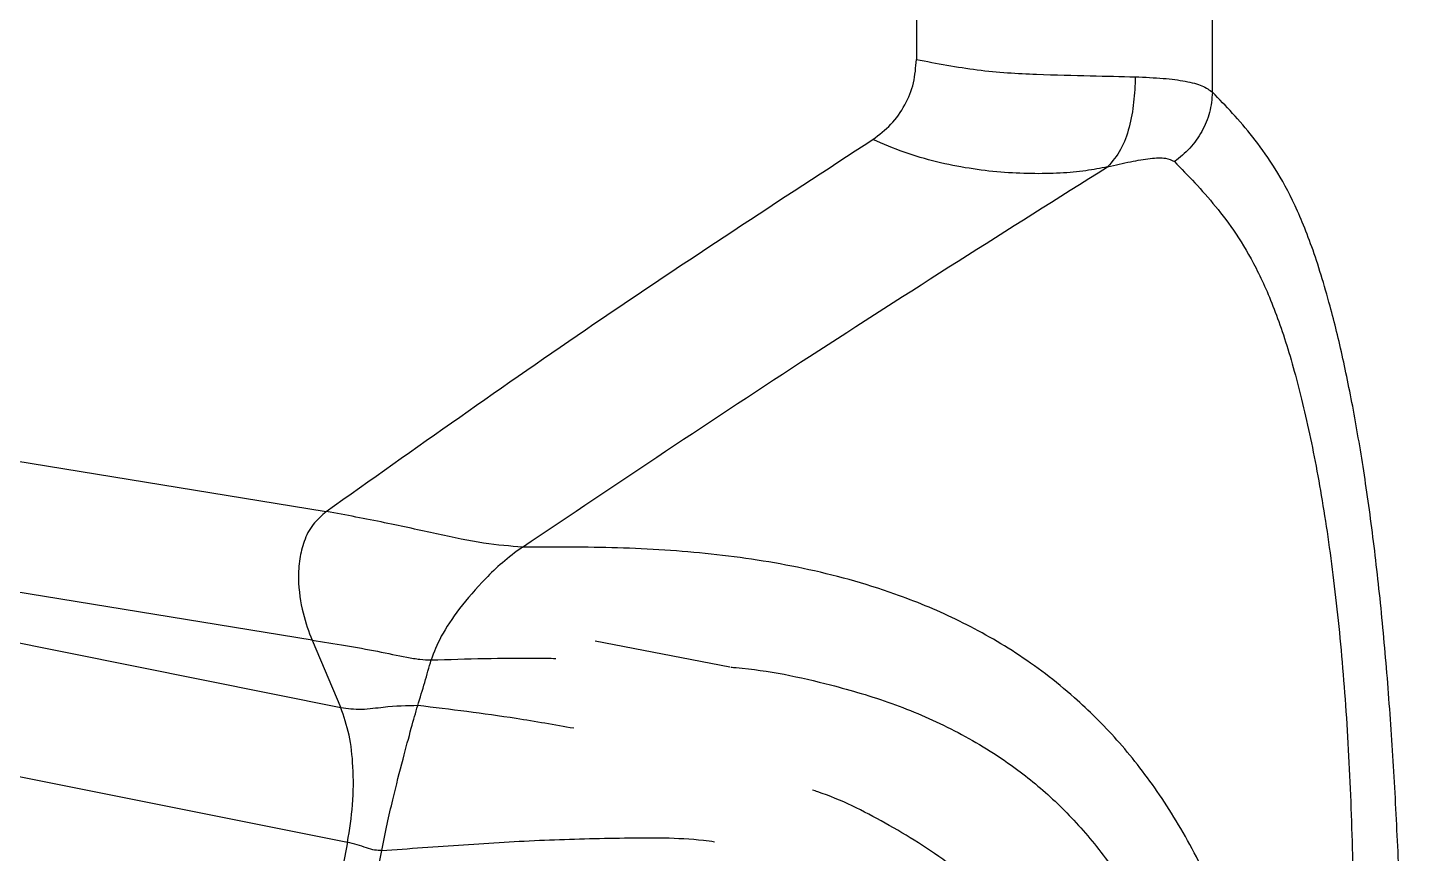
# Model space of a CAD drawing. Extents: x 939 to 1039, y 781 to 934.
# Drawn here: x 944.636 to 948.995, y 851.801 to 854.401 of the extents above; entities that cross this region are included whole.
import ezdxf

# ---------------------------------------------------------------- set-up
doc = ezdxf.new("R2010")
doc.units = 0
doc.header["$MEASUREMENT"] = 0
doc.layers.add('1', color=4, linetype='Continuous')

# ---------------------------------------------------------------- blocks, each defined once
blk = doc.blocks.new('Envoy')
at = {"layer": '1', "color": 3, "linetype": 'Continuous', "lineweight": 25}
for p, q in [((9.7121, 55.0227), (9.7121, 60.6928)), ((8.7797, 60.1958), (8.7797, 55.1262)), ((4.2802, 54.1338), (6.9222, 53.7027)), ((6.8771, 53.2976), (4.2948, 53.7189)), ((6.9678, 53.0849), (4.1309, 53.6524)), ((3.7106, 53.3167), (6.989, 52.6609)), ((6.8771, 53.2976), (6.9678, 53.0849)), ((8.1929, 53.212), (7.7688, 53.2939)), ((6.989, 52.6609), (6.1098, 48.1066)), ((6.2212, 48.0997), (7.0966, 52.6351))]:
    blk.add_line(p, q, dxfattribs=at)
for points, knots in [([(8.6427, 54.8742), (8.6625, 54.8892), (8.7025, 54.9193), (8.7457, 54.9815), (8.7743, 55.0516), (8.7779, 55.1014), (8.7797, 55.1262)], [0, 0, 0, 0, 0.2489774, 0.5006623, 0.7515145, 1, 1, 1, 1]), ([(8.7797, 55.1262), (8.844, 55.1139), (8.9735, 55.0891), (9.1603, 55.0784), (9.3307, 55.0748), (9.4234, 55.0726), (9.469, 55.0715)], [0, 0, 0, 0, 0.250675, 0.503894, 0.755371, 1, 1, 1, 1]), ([(9.469, 55.0715), (9.4679, 55.0447), (9.4657, 54.9909), (9.4514, 54.913), (9.4263, 54.8395), (9.3966, 54.8052), (9.3819, 54.7881)], [0, 0, 0, 0, 0.254767, 0.51015, 0.756989, 1, 1, 1, 1]), ([(9.469, 55.0715), (9.4993, 55.0701), (9.5595, 55.0674), (9.6289, 55.0583), (9.6826, 55.0447), (9.7023, 55.03), (9.7121, 55.0227)], [0, 0, 0, 0, 0.251403, 0.501113, 0.750664, 1, 1, 1, 1]), ([(9.7121, 55.0227), (9.71, 55.0014), (9.7057, 54.9587), (9.6802, 54.8987), (9.6429, 54.8448), (9.6089, 54.8178), (9.5919, 54.8043)], [0, 0, 0, 0, 0.249999, 0.500001, 0.749994, 1, 1, 1, 1]), ([(10.341, 48.1016), (10.3408, 48.3057), (10.3403, 48.7152), (10.339, 49.3313), (10.3373, 49.9525), (10.3348, 50.5324), (10.3312, 51.0695), (10.3258, 51.5606), (10.3168, 52.049), (10.3041, 52.4633), (10.2883, 52.8017), (10.2718, 53.0671), (10.2508, 53.3237), (10.2251, 53.5671), (10.1948, 53.7936), (10.1607, 54.0008), (10.1231, 54.1874), (10.0782, 54.3711), (10.0254, 54.5422), (9.9646, 54.6875), (9.9021, 54.7972), (9.8389, 54.8838), (9.7755, 54.9576), (9.7332, 55.001), (9.7121, 55.0227)], [0, 0, 0, 0, 0.068309, 0.137075, 0.206246, 0.276269, 0.331207, 0.386162, 0.440963, 0.495564, 0.526744, 0.558148, 0.589771, 0.621541, 0.653371, 0.685212, 0.717039, 0.748846, 0.791233, 0.833469, 0.875471, 0.917174, 0.958684, 1, 1, 1, 1]), ([(6.9222, 53.7027), (7.2018, 53.9014), (7.7675, 54.3034), (8.3487, 54.6825), (8.6427, 54.8742)], [0, 0, 0, 0, 0.494275, 1, 1, 1, 1]), ([(9.3819, 54.7881), (9.3597, 54.7836), (9.3147, 54.7745), (9.2045, 54.765), (9.0795, 54.7661), (8.9461, 54.7818), (8.844, 54.8022), (8.7417, 54.8315), (8.6754, 54.8601), (8.6427, 54.8742)], [0, 0, 0, 0, 0.121514, 0.245766, 0.500144, 0.626973, 0.753335, 0.878172, 1, 1, 1, 1]), ([(9.3819, 54.7881), (9.4064, 54.7939), (9.4543, 54.8051), (9.5161, 54.8151), (9.5661, 54.818), (9.5835, 54.8087), (9.5919, 54.8043)], [0, 0, 0, 0, 0.27359, 0.536254, 0.778653, 1, 1, 1, 1]), ([(9.5919, 54.8043), (9.6135, 54.7825), (9.6566, 54.739), (9.7214, 54.6654), (9.7859, 54.5802), (9.8494, 54.4743), (9.9105, 54.3368), (9.9671, 54.1622), (10.0185, 53.953), (10.0637, 53.7105), (10.1012, 53.4367), (10.1296, 53.1348), (10.1479, 52.8109), (10.158, 52.433), (10.16, 52.002), (10.1603, 51.5202), (10.1627, 51.0297), (10.1658, 50.5335), (10.168, 50.0389), (10.1696, 49.5486), (10.1707, 49.0636), (10.1715, 48.5811), (10.1719, 48.26), (10.1721, 48.1002)], [0, 0, 0, 0, 0.042385, 0.084642, 0.12654, 0.167944, 0.208873, 0.249712, 0.29046, 0.331024, 0.371393, 0.411668, 0.452054, 0.49273, 0.547948, 0.604056, 0.660956, 0.718424, 0.776322, 0.832603, 0.888575, 0.944583, 1, 1, 1, 1]), ([(7.5393, 53.5906), (7.8398, 53.7921), (8.448, 54.2001), (9.0682, 54.5906), (9.3819, 54.7881)], [0, 0, 0, 0, 0.494118, 1, 1, 1, 1]), ([(6.9222, 53.7027), (6.9074, 53.6898), (6.8771, 53.6634), (6.8505, 53.6096), (6.8363, 53.551), (6.8323, 53.472), (6.8464, 53.3796), (6.867, 53.3246), (6.8771, 53.2976)], [0, 0, 0, 0, 0.116635, 0.238673, 0.355296, 0.489731, 0.748608, 1, 1, 1, 1]), ([(7.5393, 53.5906), (7.5008, 53.5935), (7.4248, 53.5992), (7.2726, 53.6312), (7.1046, 53.6687), (6.9841, 53.6912), (6.9222, 53.7027)], [0, 0, 0, 0, 0.253417, 0.50011, 0.743303, 1, 1, 1, 1]), ([(7.5393, 53.5906), (7.5176, 53.5744), (7.4751, 53.5426), (7.406, 53.4753), (7.3381, 53.3958), (7.2792, 53.3076), (7.2611, 53.2592), (7.2521, 53.2352)], [0, 0, 0, 0, 0.129905, 0.255782, 0.505775, 0.754701, 1, 1, 1, 1]), ([(9.9911, 48.0999), (9.9917, 48.3374), (9.9928, 48.8112), (9.9941, 49.5238), (9.9937, 50.1203), (9.9924, 50.6023), (9.9883, 50.9683), (9.9741, 51.306), (9.9457, 51.614), (9.9037, 51.8898), (9.8418, 52.1576), (9.759, 52.4083), (9.6571, 52.6328), (9.5401, 52.8259), (9.4128, 52.9872), (9.264, 53.1346), (9.094, 53.2621), (8.9044, 53.3673), (8.6812, 53.4589), (8.4248, 53.5288), (8.1351, 53.5724), (7.842, 53.5913), (7.6399, 53.5908), (7.5393, 53.5906)], [0, 0, 0, 0, 0.080368, 0.160323, 0.241149, 0.282246, 0.323462, 0.365116, 0.39684, 0.428977, 0.461485, 0.494313, 0.527257, 0.560078, 0.592687, 0.625067, 0.667922, 0.710446, 0.752663, 0.815325, 0.877326, 0.938903, 1, 1, 1, 1]), ([(6.8771, 53.2976), (6.9124, 53.2921), (6.9822, 53.2814), (7.0844, 53.2627), (7.1631, 53.2459), (7.2177, 53.2363), (7.2407, 53.2356), (7.2521, 53.2352)], [0, 0, 0, 0, 0.251318, 0.49683, 0.744138, 0.87284, 1, 1, 1, 1]), ([(7.2101, 53.0914), (7.2175, 53.116), (7.2324, 53.1652), (7.2455, 53.2119), (7.2521, 53.2352)], [0, 0, 0, 0, 0.499804, 1, 1, 1, 1]), ([(7.2521, 53.2352), (7.3644, 53.2386), (7.4982, 53.2427), (7.6248, 53.2404), (7.6452, 53.2401)], [0, 0, 0, 0, 0.838986, 1, 1, 1, 1]), ([(8.1958, 53.2125), (8.2014, 53.2121), (8.3094, 53.2035), (8.4779, 53.1679), (8.7027, 53.1023), (8.8886, 53.023), (9.0525, 52.9267), (9.1938, 52.8155), (9.3128, 52.6949), (9.4216, 52.551), (9.5175, 52.3813), (9.5981, 52.1848), (9.6615, 51.9632), (9.7077, 51.7206), (9.7421, 51.4328), (9.7618, 51.1017), (9.7689, 50.7311), (9.7681, 50.1049), (9.7589, 49.2269), (9.7487, 48.475), (9.7436, 48.0996)], [0, 0, 0, 0, 0.004306, 0.082618, 0.134728, 0.186616, 0.237945, 0.275845, 0.313028, 0.349399, 0.385017, 0.420205, 0.455487, 0.491486, 0.52855, 0.579334, 0.63131, 0.684303, 0.842366, 1, 1, 1, 1]), ([(7.2101, 53.0914), (7.1758, 53.0909), (7.1232, 53.09), (7.0477, 53.0784), (7.0003, 53.0795), (6.9784, 53.0832), (6.9678, 53.0849)], [0, 0, 0, 0, 0.5056545, 0.7750605, 0.8912885, 1, 1, 1, 1]), ([(6.989, 52.6609), (6.9952, 52.7007), (7.008, 52.7826), (7.008, 52.8985), (6.9961, 53.0041), (6.9774, 53.0574), (6.9678, 53.0849)], [0, 0, 0, 0, 0.242667, 0.499391, 0.741537, 1, 1, 1, 1]), ([(7.0966, 52.6351), (7.1022, 52.6631), (7.1132, 52.7181), (7.1365, 52.818), (7.1635, 52.9229), (7.1899, 53.0222), (7.2035, 53.0689), (7.2101, 53.0914)], [0, 0, 0, 0, 0.143652, 0.282124, 0.540265, 0.778225, 1, 1, 1, 1]), ([(7.7014, 53.0199), (7.6408, 53.0306), (7.4757, 53.0596), (7.313, 53.0791), (7.2101, 53.0915)], [0, 0, 0, 0, 0.3670236, 1, 1, 1, 1]), ([(9.345, 48.0996), (9.3814, 48.288), (9.4546, 48.6676), (9.5554, 49.2443), (9.6225, 49.7354), (9.6601, 50.1386), (9.6703, 50.4492), (9.6616, 50.7615), (9.6318, 51.0712), (9.579, 51.3754), (9.5077, 51.6454), (9.422, 51.8798), (9.3269, 52.0786), (9.2138, 52.26), (9.0697, 52.4363), (8.893, 52.5949), (8.6853, 52.723), (8.538, 52.7978), (8.4584, 52.8236), (8.4527, 52.8255)], [0, 0, 0, 0, 0.101038, 0.203525, 0.308003, 0.361911, 0.417297, 0.473183, 0.529839, 0.587136, 0.645246, 0.689478, 0.734219, 0.779245, 0.824232, 0.883316, 0.940552, 0.995697, 1, 1, 1, 1]), ([(7.0966, 52.6351), (7.0893, 52.6352), (7.0745, 52.6352), (7.0482, 52.6431), (7.02, 52.6537), (6.999, 52.6586), (6.989, 52.6609)], [0, 0, 0, 0, 0.237152, 0.480319, 0.749662, 1, 1, 1, 1]), ([(7.0966, 52.6351), (7.1825, 52.6413), (7.3534, 52.6536), (7.6083, 52.6695), (7.8602, 52.6753), (8.0395, 52.6767), (8.133, 52.6644), (8.1447, 52.6629)], [0, 0, 0, 0, 0.245027, 0.487251, 0.727175, 0.965902, 1, 1, 1, 1])]:
    blk.add_open_spline(points, degree=3, knots=knots, dxfattribs=at)

msp = doc.modelspace()

# ---------------------------------------------------------------- block references
at = {"layer": '1'}
msp.add_blockref('Envoy', (938.6538, 799.1744), dxfattribs=at)

doc.saveas('drawing.dxf')
